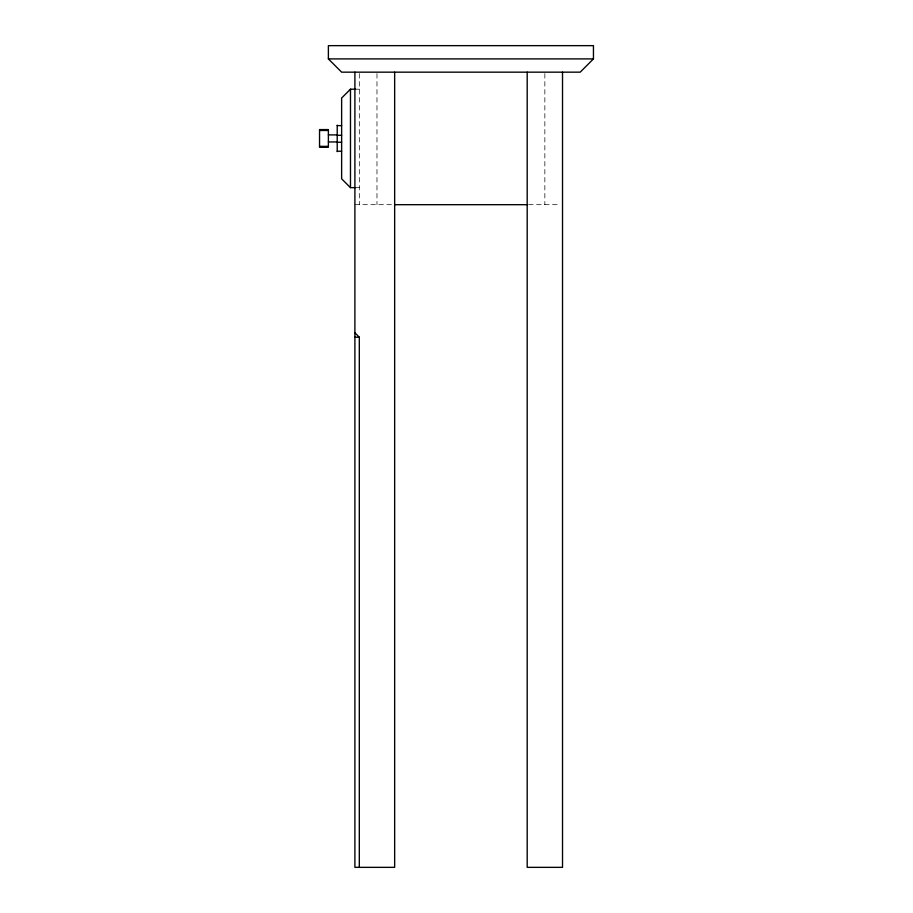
<?xml version="1.0" encoding="UTF-8"?>
<svg xmlns="http://www.w3.org/2000/svg" width="913" height="913" viewBox="0 0 913 913"><rect width="100%" height="100%" fill="white"/><g stroke="black" fill="none" stroke-linecap="round" stroke-linejoin="round"><path stroke-width="0.68" stroke-dasharray="4.57 3.42" d="M355.522 89.2L359.311 89.2M355.522 187.644L359.311 187.644M354.895 204.683L391.928 204.683M528.547 204.683L559.806 204.683M544.856 73.576L544.856 204.683M376.978 73.576L376.978 204.683M359.311 73.576L359.311 204.683"/><path stroke-width="1.37" d="M355.522 89.2L350.478 89.2L341.633 98.033L341.633 178.811L350.478 187.644L355.522 187.644M593.45 58.9L580.2 72.161L341.633 72.161L328.383 58.9L328.383 45.65L593.45 45.65L593.45 58.9L328.383 58.9M337.217 125.617L341.633 125.617M319.55 130.479L328.383 130.479M328.383 134.884L337.217 134.907M337.217 135.295L341.633 135.295M328.383 141.96L337.217 141.937M337.217 142.245L341.633 142.245M319.55 146.365L328.383 146.365M337.217 151.227L341.633 151.227M394.656 204.683L527.189 204.683M354.895 337.217L359.311 337.217L359.311 867.35M354.895 332.8L359.311 337.217M562.522 72.161L562.522 867.35L527.189 867.35L527.189 72.161M394.656 72.161L394.656 867.35L354.895 867.35L354.895 72.161M350.478 89.2L350.478 187.644M337.217 125.172L337.217 151.672M328.383 129.589L319.55 129.589L319.55 147.255L328.383 147.255L328.383 129.589"/></g></svg>
